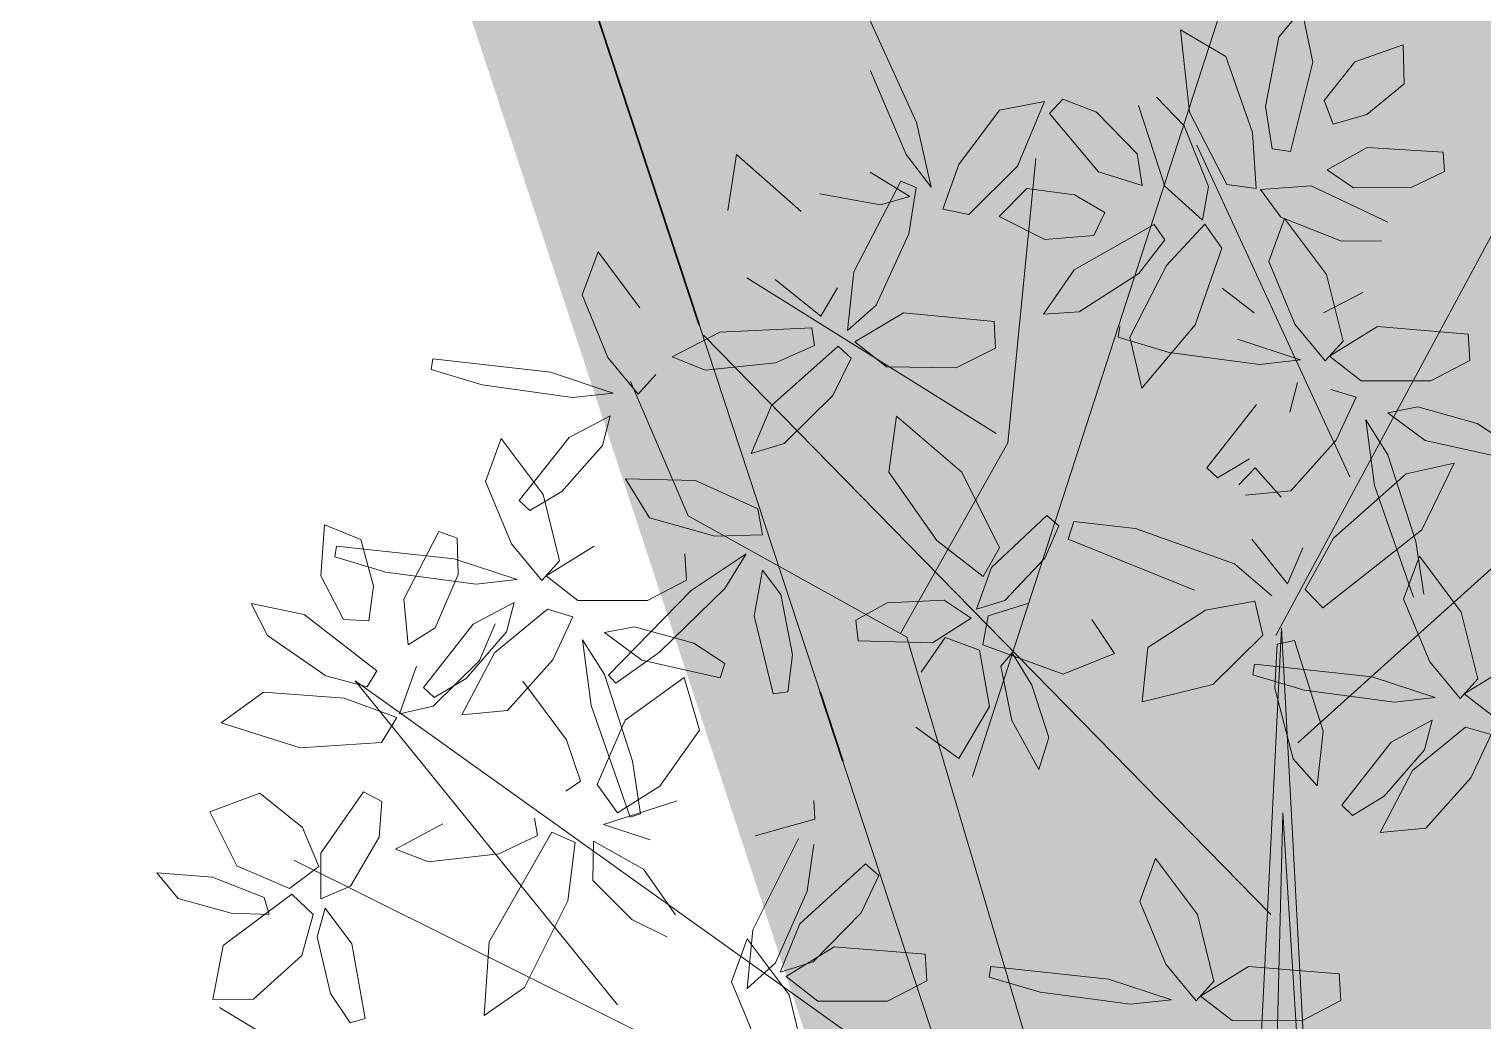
# Model space of a CAD drawing. Header units: inches. Extents: x 218980 to 233865, y 587194 to 599270.
# Drawn here: x 218990.63 to 218996.64, y 587434.01 to 587438.11 of the extents above; entities that cross this region are included whole.
import ezdxf

# ---------------------------------------------------------------- set-up
doc = ezdxf.new("R2010")
doc.units = ezdxf.units.IN
doc.header["$MEASUREMENT"] = 0
for name, pattern in [('01', [0]), ('DASHDOT2', [0.5, 0.25, -0.125, 0, -0.125]), ('State_Boundary_2', [13.5, 5, -1.6, 0.3, -1.6, 5])]:
    doc.linetypes.add(name, pattern=pattern)
doc.layers.get('0').update_dxf_attribs({"lineweight": 0})
for name, color, linetype, lineweight in [('Minor Contour', 250, 'Continuous', 0), ('Planning Boundary', 222, '01', 0), ('Proposed Services', 11, '01', 0), ('Proposed Urban Design', 250, 'Continuous', 0), ('Town Boundary', 220, 'DASHDOT2', 30)]:
    doc.layers.add(name, color=color, linetype=linetype, lineweight=lineweight)
doc.layers.add('Open Space Within Settlement Passive', color=7, linetype='01', lineweight=0, true_color=0xcbe279)

# ---------------------------------------------------------------- blocks, each defined once
blk = doc.blocks.new('tree2')
at = {"color": 60}
for p, q in [((325195.9981, 3048397.3896), (325195.7948, 3048397.8351)), ((325197.4967, 3048397.7432), (325197.5914, 3048397.8579)), ((325197.5914, 3048397.8579), (325197.6377, 3048397.6393)), ((325197.0892, 3048397.7729), (325197.2767, 3048397.6636)), ((325197.1267, 3048397.4326), (325197.0892, 3048397.7729)), ((325197.4419, 3048397.4558), (325197.4967, 3048397.7432)), ((325197.8113, 3048397.641), (325198.0106, 3048397.712)), ((325198.0106, 3048397.712), (325198.0154, 3048397.55)), ((325197.2767, 3048397.6636), (325197.3875, 3048397.3492)), ((325197.6377, 3048397.6393), (325197.5453, 3048397.2696)), ((325197.6844, 3048397.4816), (325197.8113, 3048397.641)), ((325195.8072, 3048397.6044), (325195.955, 3048397.2574)), ((325198.0154, 3048397.55), (325197.8612, 3048397.4239)), ((325196.5265, 3048397.4766), (325196.3403, 3048397.4417)), ((325196.416, 3048397.2091), (325196.5265, 3048397.4766)), ((325196.5481, 3048397.4272), (325196.6033, 3048397.487)), ((325196.6033, 3048397.487), (325196.7427, 3048397.4328)), ((325197.0256, 3048397.1268), (325196.9163, 3048397.4603)), ((325196.9902, 3048397.4943), (325197.1051, 3048397.3757)), ((325197.7212, 3048397.3837), (325197.6844, 3048397.4816)), ((325196.3403, 3048397.4417), (325196.1728, 3048397.2167)), ((325196.7499, 3048397.1863), (325196.5481, 3048397.4272)), ((325196.7427, 3048397.4328), (325196.9101, 3048397.2599)), ((325197.2819, 3048397.1338), (325197.1267, 3048397.4326)), ((325197.4689, 3048397.2807), (325197.4419, 3048397.4558)), ((325197.8612, 3048397.4239), (325197.7212, 3048397.3837)), ((325196.0577, 3048397.122), (325195.9981, 3048397.3896)), ((325197.1051, 3048397.3757), (325197.2051, 3048397.1259)), ((325197.3875, 3048397.3492), (325197.4027, 3048397.1169)), ((325197.5453, 3048397.2696), (325197.4689, 3048397.2807)), ((325197.696, 3048397.1946), (325197.8625, 3048397.2873)), ((325197.8625, 3048397.2873), (325198.1761, 3048397.2679)), ((325195.2523, 3048397.2572), (325195.2176, 3048397.026)), ((325195.5199, 3048397.0214), (325195.2523, 3048397.2572)), ((325195.955, 3048397.2574), (325196.0577, 3048397.122)), ((325196.1728, 3048397.2167), (325196.1063, 3048397.0311)), ((325196.9101, 3048397.2599), (325196.9318, 3048397.1293)), ((325198.1761, 3048397.2679), (325198.1816, 3048397.1868)), ((325195.9704, 3048397.0845), (325195.8055, 3048397.1842)), ((325196.2139, 3048397.0098), (325196.416, 3048397.2091)), ((325196.9318, 3048397.1293), (325196.7499, 3048397.1863)), ((325197.8057, 3048397.1204), (325197.696, 3048397.1946)), ((325198.1816, 3048397.1868), (325198.0463, 3048397.1229)), ((325195.7385, 3048396.772), (325195.9326, 3048397.1479)), ((325195.9326, 3048397.1479), (325195.9963, 3048397.1213)), ((325195.9963, 3048397.1213), (325195.9665, 3048396.9295)), ((325196.3399, 3048397.0015), (325196.4541, 3048397.1165)), ((325196.4541, 3048397.1165), (325196.6516, 3048397.0913)), ((325197.1801, 3048396.9857), (325197.0256, 3048397.1268)), ((325197.2051, 3048397.1259), (325197.1801, 3048396.9857)), ((325197.4027, 3048397.1169), (325197.2819, 3048397.1338)), ((325197.4209, 3048397.1131), (325197.6296, 3048397.1282)), ((325197.5054, 3048396.9985), (325197.4209, 3048397.1131)), ((325197.6296, 3048397.1282), (325197.9468, 3048396.9779)), ((325198.0463, 3048397.1229), (325197.8057, 3048397.1204)), ((325195.5981, 3048397.0951), (325195.8489, 3048397.0492)), ((325195.8489, 3048397.0492), (325195.9704, 3048397.0845)), ((325196.6516, 3048397.0913), (325196.7772, 3048397.0174)), ((325196.1063, 3048397.0311), (325196.2139, 3048397.0098)), ((325196.5285, 3048396.9058), (325196.3399, 3048397.0015)), ((325196.7772, 3048397.0174), (325196.7315, 3048396.9233)), ((325197.52, 3048396.9924), (325197.455, 3048396.8145)), ((325197.7555, 3048396.8992), (325197.5054, 3048396.9985)), ((325197.6937, 3048396.7609), (325197.52, 3048396.9924)), ((325195.9665, 3048396.9295), (325195.8305, 3048396.634)), ((325196.7315, 3048396.9233), (325196.5285, 3048396.9058)), ((325196.6492, 3048396.781), (325196.981, 3048396.9684)), ((325196.981, 3048396.9684), (325197.0255, 3048396.9052)), ((325197.0318, 3048396.799), (325197.1899, 3048396.9699)), ((325197.1899, 3048396.9699), (325197.2608, 3048396.8707)), ((325197.0255, 3048396.9052), (325196.9171, 3048396.7651)), ((325197.2608, 3048396.8707), (325197.1508, 3048396.5524)), ((325197.9206, 3048396.9009), (325197.7555, 3048396.8992)), ((325194.6803, 3048396.8552), (325194.6144, 3048396.6777)), ((325194.8528, 3048396.6228), (325194.6803, 3048396.8552)), ((325196.8799, 3048396.5023), (325197.0318, 3048396.799)), ((325197.455, 3048396.8145), (325197.5631, 3048396.5556)), ((325195.4126, 3048396.7405), (325195.6024, 3048396.5887)), ((325195.7123, 3048396.5302), (325195.7385, 3048396.772)), ((325196.5224, 3048396.597), (325196.6492, 3048396.781)), ((325196.9171, 3048396.7651), (325196.6708, 3048396.6071)), ((325197.7621, 3048396.4854), (325197.6937, 3048396.7609)), ((325194.6144, 3048396.6777), (325194.7212, 3048396.4182)), ((325195.6024, 3048396.5887), (325195.6709, 3048396.7059)), ((325197.3938, 3048396.6027), (325197.2621, 3048396.7045)), ((325197.8436, 3048396.6865), (325197.6819, 3048396.6023)), ((325195.8305, 3048396.634), (325195.7123, 3048396.5302)), ((325195.743, 3048396.4829), (325195.9437, 3048396.6027)), ((325195.9437, 3048396.6027), (325196.3188, 3048396.5666)), ((325196.3188, 3048396.5666), (325196.3242, 3048396.4569)), ((325196.6708, 3048396.6071), (325196.5224, 3048396.597)), ((325197.5631, 3048396.5556), (325197.6888, 3048396.4037)), ((325194.9872, 3048396.4205), (325195.1844, 3048396.5226)), ((325195.1844, 3048396.5226), (325195.5648, 3048396.5403)), ((325195.5648, 3048396.5403), (325195.5752, 3048396.4679)), ((325196.8385, 3048396.5459), (325196.8317, 3048396.5018)), ((325196.8317, 3048396.5018), (325197.0432, 3048396.4389)), ((325196.9297, 3048396.2911), (325196.8799, 3048396.5023)), ((325197.1508, 3048396.5524), (325196.9297, 3048396.2911)), ((325197.7057, 3048396.4233), (325197.9046, 3048396.5458)), ((325197.9046, 3048396.5458), (325198.2803, 3048396.5149)), ((325198.2803, 3048396.5149), (325198.2872, 3048396.4052)), ((325195.3974, 3048396.2195), (325195.6731, 3048396.4642)), ((325195.5752, 3048396.4679), (325195.4144, 3048396.3952)), ((325195.6731, 3048396.4642), (325195.7268, 3048396.4146)), ((325195.8732, 3048396.3794), (325195.743, 3048396.4829)), ((325196.3242, 3048396.4569), (325196.1613, 3048396.375)), ((325197.0432, 3048396.4389), (325197.4171, 3048396.3891)), ((325197.5859, 3048396.4083), (325197.3253, 3048396.4936)), ((325197.6888, 3048396.4037), (325197.7621, 3048396.4854)), ((325193.9965, 3048396.4123), (325193.9895, 3048396.3682)), ((325194.483, 3048396.3574), (325193.9965, 3048396.4123)), ((325194.7212, 3048396.4182), (325194.8461, 3048396.2657)), ((325195.1233, 3048396.3661), (325194.9872, 3048396.4205)), ((325195.4144, 3048396.3952), (325195.1233, 3048396.3661)), ((325195.7268, 3048396.4146), (325195.6516, 3048396.2608)), ((325196.1613, 3048396.375), (325195.8732, 3048396.3794)), ((325197.4171, 3048396.3891), (325197.5859, 3048396.4083)), ((325197.8373, 3048396.3215), (325197.7057, 3048396.4233)), ((325198.2872, 3048396.4052), (325198.1254, 3048396.3211)), ((325193.9895, 3048396.3682), (325194.2006, 3048396.3042)), ((325194.7432, 3048396.2708), (325194.483, 3048396.3574)), ((325194.8461, 3048396.2657), (325194.9198, 3048396.347)), ((325198.1254, 3048396.3211), (325197.8373, 3048396.3215)), ((325194.2006, 3048396.3042), (325194.5743, 3048396.2524)), ((325194.5743, 3048396.2524), (325194.7432, 3048396.2708)), ((325195.6516, 3048396.2608), (325195.4506, 3048396.0615)), ((325197.542, 3048396.1916), (325197.5736, 3048396.3141)), ((325197.8167, 3048396.2545), (325197.7115, 3048396.2855)), ((325197.7337, 3048396.0757), (325197.8167, 3048396.2545)), ((325195.3135, 3048396.0209), (325195.3974, 3048396.2195)), ((325197.4038, 3048396.2231), (325197.199, 3048395.962)), ((325198.0714, 3048396.2132), (325197.9473, 3048396.1891)), ((325198.317, 3048396.1448), (325198.0714, 3048396.2132)), ((325194.7304, 3048396.1766), (325194.5601, 3048396.0865)), ((325194.6981, 3048396.0543), (325194.7304, 3048396.1766)), ((325195.9147, 3048396.1755), (325195.8832, 3048395.9438)), ((325196.1856, 3048395.9434), (325195.9147, 3048396.1755)), ((325197.8569, 3048396.1596), (325197.8921, 3048395.8877)), ((325197.9469, 3048396.0155), (325197.8569, 3048396.1596)), ((325197.9473, 3048396.1891), (325198.1025, 3048396.0749)), ((325198.445, 3048396.0604), (325198.317, 3048396.1448)), ((325194.2793, 3048396.0833), (325194.2143, 3048395.9054)), ((325194.453, 3048395.8518), (325194.2793, 3048396.0833)), ((325194.5601, 3048396.0865), (325194.3539, 3048395.8266)), ((325197.5466, 3048395.8667), (325197.7337, 3048396.0757)), ((325198.1025, 3048396.0749), (325198.4262, 3048396.0023)), ((325194.5297, 3048395.8629), (325194.6981, 3048396.0543)), ((325195.4506, 3048396.0615), (325195.3135, 3048396.0209)), ((325198.0628, 3048395.6565), (325197.9469, 3048396.0155)), ((325197.199, 3048395.962), (325197.2434, 3048395.9201)), ((325197.2434, 3048395.9201), (325197.3746, 3048395.9993)), ((325197.3987, 3048395.9613), (325197.3312, 3048395.8911)), ((325197.5063, 3048395.8407), (325197.3987, 3048395.9613)), ((325198.0231, 3048395.9363), (325198.2219, 3048395.9813)), ((325198.2219, 3048395.9813), (325198.0886, 3048395.7056)), ((325194.2143, 3048395.9054), (325194.3224, 3048395.6465)), ((325194.7937, 3048395.9153), (325194.8934, 3048395.7543)), ((325195.083, 3048395.9089), (325194.7937, 3048395.9153)), ((325195.3418, 3048395.7924), (325195.083, 3048395.9089)), ((325195.8832, 3048395.9438), (325196.0822, 3048395.6611)), ((325196.3409, 3048395.63), (325196.1856, 3048395.9434)), ((325197.7226, 3048395.6708), (325198.0231, 3048395.9363)), ((325194.3981, 3048395.7844), (325194.5297, 3048395.8629)), ((325194.5213, 3048395.5764), (325194.453, 3048395.8518)), ((325197.358, 3048395.8488), (325197.5466, 3048395.8667)), ((325197.8921, 3048395.8877), (325198.0543, 3048395.4257)), ((325194.3539, 3048395.8266), (325194.3981, 3048395.7844)), ((325195.3608, 3048395.6843), (325195.3418, 3048395.7924)), ((325193.5328, 3048395.5142), (325193.548, 3048395.7251)), ((325193.548, 3048395.7251), (325193.6983, 3048395.6643)), ((325194.8934, 3048395.7543), (325195.1637, 3048395.6794)), ((325196.3085, 3048395.5494), (325196.5367, 3048395.7644)), ((325196.5861, 3048395.7219), (325196.5282, 3048395.5877)), ((325196.5367, 3048395.7644), (325196.5861, 3048395.7219)), ((325196.6249, 3048395.6659), (325196.6488, 3048395.7394)), ((325196.6488, 3048395.7394), (325196.9041, 3048395.7109)), ((325193.6983, 3048395.6643), (325193.7515, 3048395.4724)), ((325193.8771, 3048395.4186), (325194.0211, 3048395.6979)), ((325194.0211, 3048395.6979), (325194.0976, 3048395.6702)), ((325194.0976, 3048395.6702), (325194.1016, 3048395.5206)), ((325195.1637, 3048395.6794), (325195.3608, 3048395.6843)), ((325196.0822, 3048395.6611), (325196.274, 3048395.512)), ((325197.1483, 3048395.4554), (325196.6249, 3048395.6659)), ((325196.9041, 3048395.7109), (325197.3127, 3048395.5644)), ((325197.3842, 3048395.6663), (325197.5323, 3048395.4818)), ((325197.6049, 3048395.4584), (325197.7226, 3048395.6708)), ((325198.0886, 3048395.7056), (325197.6783, 3048395.3823)), ((325198.097, 3048395.4385), (325198.0628, 3048395.6565)), ((325193.5977, 3048395.6368), (325193.5909, 3048395.5927)), ((325194.0846, 3048395.5845), (325193.5977, 3048395.6368)), ((325194.3224, 3048395.6465), (325194.4481, 3048395.4947)), ((325194.4649, 3048395.5142), (325194.6639, 3048395.6367)), ((325195.0395, 3048395.6058), (325195.0464, 3048395.4962)), ((325195.2936, 3048395.6063), (325195.0655, 3048395.454)), ((325195.2044, 3048395.4616), (325195.2936, 3048395.6063)), ((325196.274, 3048395.512), (325196.3409, 3048395.63)), ((325197.5323, 3048395.4818), (325197.5952, 3048395.6311)), ((325198.0778, 3048395.5958), (325198.0128, 3048395.4179)), ((325198.2515, 3048395.3643), (325198.0778, 3048395.5958)), ((325193.5909, 3048395.5927), (325193.8025, 3048395.5298)), ((325194.3452, 3048395.4992), (325194.0846, 3048395.5845)), ((325194.4481, 3048395.4947), (325194.5213, 3048395.5764)), ((325195.3601, 3048395.5383), (325195.3267, 3048395.3486)), ((325195.4368, 3048395.4378), (325195.3601, 3048395.5383)), ((325196.2452, 3048395.3762), (325196.3085, 3048395.5494)), ((325196.5282, 3048395.5877), (325196.3628, 3048395.4128)), ((325197.3127, 3048395.5644), (325197.4682, 3048395.4325)), ((325193.6275, 3048395.3338), (325193.5328, 3048395.5142)), ((325193.8025, 3048395.5298), (325194.1763, 3048395.48)), ((325194.1016, 3048395.5206), (325194.007, 3048395.2994)), ((325194.1763, 3048395.48), (325194.3452, 3048395.4992)), ((325194.5966, 3048395.4124), (325194.4649, 3048395.5142)), ((325195.0464, 3048395.4962), (325194.8847, 3048395.412)), ((325193.7515, 3048395.4724), (325193.732, 3048395.328)), ((325193.895, 3048395.2288), (325193.8771, 3048395.4186)), ((325194.8847, 3048395.412), (325194.5966, 3048395.4124)), ((325195.0655, 3048395.454), (325194.7235, 3048395.1036)), ((325194.9342, 3048395.1985), (325195.2044, 3048395.4616)), ((325195.4846, 3048395.1874), (325195.4368, 3048395.4378)), ((325195.8764, 3048395.403), (325196.1124, 3048395.414)), ((325196.1124, 3048395.414), (325196.2234, 3048395.34)), ((325196.3628, 3048395.4128), (325196.2452, 3048395.3762)), ((325197.6783, 3048395.3823), (325197.6049, 3048395.4584)), ((325198.0128, 3048395.4179), (325198.121, 3048395.1591)), ((325193.2457, 3048395.4002), (325193.4644, 3048395.3546)), ((325193.3125, 3048395.2673), (325193.2457, 3048395.4002)), ((325193.4644, 3048395.3546), (325193.7656, 3048395.1212)), ((325194.3329, 3048395.405), (325194.163, 3048395.314)), ((325194.4707, 3048395.3764), (325194.2515, 3048395.1961)), ((325194.3013, 3048395.2825), (325194.3329, 3048395.405)), ((325194.576, 3048395.3454), (325194.4707, 3048395.3764)), ((325195.7467, 3048395.3313), (325195.8764, 3048395.403)), ((325196.2938, 3048395.3488), (325196.4617, 3048395.4021)), ((325196.9541, 3048395.2188), (325197.1933, 3048395.373)), ((325197.1933, 3048395.373), (325197.3971, 3048395.4101)), ((325197.3971, 3048395.4101), (325197.4309, 3048395.2693)), ((325198.3199, 3048395.0889), (325198.2515, 3048395.3643)), ((325193.732, 3048395.328), (325193.6275, 3048395.3338)), ((325194.007, 3048395.2994), (325193.895, 3048395.2288)), ((325194.163, 3048395.314), (325193.9582, 3048395.0529)), ((325194.2542, 3048395.3162), (325194.1893, 3048395.1644)), ((325194.493, 3048395.1666), (325194.576, 3048395.3454)), ((325194.8307, 3048395.3041), (325194.7065, 3048395.28)), ((325195.0763, 3048395.2357), (325194.8307, 3048395.3041)), ((325195.3267, 3048395.3486), (325195.4053, 3048395.0262)), ((325195.7559, 3048395.2464), (325195.7467, 3048395.3313)), ((325196.2234, 3048395.34), (325196.0644, 3048395.2369)), ((325196.2722, 3048395.2286), (325196.2938, 3048395.3488)), ((325196.7226, 3048395.3343), (325196.816, 3048395.1935)), ((325193.5535, 3048395.1014), (325193.3125, 3048395.2673)), ((325194.1339, 3048395.0902), (325194.3013, 3048395.2825)), ((325194.6161, 3048395.2505), (325194.6513, 3048394.9786)), ((325194.7062, 3048395.1064), (325194.6161, 3048395.2505)), ((325194.7065, 3048395.28), (325194.8617, 3048395.1658)), ((325195.2042, 3048395.1513), (325195.0763, 3048395.2357)), ((325196.0644, 3048395.2369), (325195.7559, 3048395.2464)), ((325196.0168, 3048395.1157), (325196.116, 3048395.2598)), ((325196.116, 3048395.2598), (325196.2578, 3048395.2075)), ((325197.4309, 3048395.2693), (325197.2238, 3048395.0652)), ((325197.5616, 3048395.2469), (325197.4901, 3048395.2313)), ((325197.6806, 3048394.8726), (325197.5616, 3048395.2469)), ((325194.2515, 3048395.1961), (325194.1173, 3048394.9397)), ((325194.754, 3048395.071), (325194.9342, 3048395.1985)), ((325195.4657, 3048395.0353), (325195.4846, 3048395.1874)), ((325196.2578, 3048395.2075), (325196.2989, 3048394.9747)), ((325196.6046, 3048395.1074), (325196.2722, 3048395.2286)), ((325196.3933, 3048395.1962), (325196.3468, 3048395.1408)), ((325196.4745, 3048395.0617), (325196.3933, 3048395.1962)), ((325196.816, 3048395.1935), (325196.6046, 3048395.1074)), ((325196.9315, 3048394.9934), (325196.9541, 3048395.2188)), ((325197.4901, 3048395.2313), (325197.4794, 3048395.05)), ((325193.7656, 3048395.1212), (325193.7247, 3048395.0557)), ((325193.8588, 3048394.9443), (325193.929, 3048395.1414)), ((325194.1893, 3048395.1644), (325193.9977, 3048394.9755)), ((325194.3058, 3048394.9576), (325194.493, 3048395.1666)), ((325194.8617, 3048395.1658), (325195.1855, 3048395.0932)), ((325195.1855, 3048395.0932), (325195.2042, 3048395.1513)), ((325196.3468, 3048395.1408), (325196.3919, 3048394.9161)), ((325197.3963, 3048395.1493), (325197.3895, 3048395.1052)), ((325197.8831, 3048395.097), (325197.3963, 3048395.1493)), ((325198.121, 3048395.1591), (325198.2467, 3048395.0072)), ((325198.2635, 3048395.0267), (325198.4625, 3048395.1492)), ((325193.7247, 3048395.0557), (325193.5535, 3048395.1014)), ((325193.9582, 3048395.0529), (325194.0026, 3048395.011)), ((325194.0026, 3048395.011), (325194.1339, 3048395.0902)), ((325194.5495, 3048394.8367), (325194.3696, 3048395.079)), ((325194.822, 3048394.7474), (325194.7062, 3048395.1064)), ((325194.7235, 3048395.1036), (325194.754, 3048395.071)), ((325194.7923, 3048394.9181), (325195.0367, 3048395.0939)), ((325195.0367, 3048395.0939), (325195.0999, 3048394.8764)), ((325196.5449, 3048394.8452), (325196.4745, 3048395.0617)), ((325197.2238, 3048395.0652), (325196.9315, 3048394.9934)), ((325197.3895, 3048395.1052), (325197.601, 3048395.0423)), ((325198.1438, 3048395.0118), (325197.8831, 3048395.097)), ((325198.2467, 3048395.0072), (325198.3199, 3048395.0889)), ((325193.1213, 3048394.9063), (325193.2968, 3048395.0339)), ((325193.2968, 3048395.0339), (325193.6292, 3048395.0087)), ((325193.6292, 3048395.0087), (325193.848, 3048394.9291)), ((325195.4053, 3048395.0262), (325195.4657, 3048395.0353)), ((325197.4794, 3048395.05), (325197.5559, 3048394.758)), ((325197.601, 3048395.0423), (325197.9749, 3048394.9925)), ((325197.9749, 3048394.9925), (325198.1438, 3048395.0118)), ((325198.3951, 3048394.9249), (325198.2635, 3048395.0267)), ((325193.9977, 3048394.9755), (325193.8588, 3048394.9443)), ((325194.1173, 3048394.9397), (325194.3058, 3048394.9576)), ((325194.6513, 3048394.9786), (325194.8135, 3048394.5166)), ((325196.2989, 3048394.9747), (325196.1724, 3048394.7583)), ((325193.4479, 3048394.8036), (325193.1213, 3048394.9063)), ((325193.848, 3048394.9291), (325193.7839, 3048394.8253)), ((325194.6765, 3048394.6514), (325194.7923, 3048394.9181)), ((325195.0999, 3048394.8764), (325194.9356, 3048394.644)), ((325196.1724, 3048394.7583), (325195.9947, 3048394.8891)), ((325196.3919, 3048394.9161), (325196.5042, 3048394.7132)), ((325197.6554, 3048394.6456), (325197.6806, 3048394.8726)), ((325198.1315, 3048394.9175), (325197.9616, 3048394.8265)), ((325198.2693, 3048394.8889), (325198.05, 3048394.7087)), ((325198.0998, 3048394.795), (325198.1315, 3048394.9175)), ((325198.3746, 3048394.8579), (325198.2693, 3048394.8889)), ((325193.7839, 3048394.8253), (325193.4479, 3048394.8036)), ((325194.6073, 3048394.6646), (325194.5495, 3048394.8367)), ((325196.5042, 3048394.7132), (325196.5449, 3048394.8452)), ((325198.2915, 3048394.6791), (325198.3746, 3048394.8579)), ((325197.5559, 3048394.758), (325197.6554, 3048394.6456)), ((325197.9324, 3048394.6027), (325198.0998, 3048394.795)), ((325194.8563, 3048394.5294), (325194.822, 3048394.7474)), ((325194.5469, 3048394.6234), (325194.6073, 3048394.6646)), ((325194.7604, 3048394.5335), (325194.6765, 3048394.6514)), ((325194.9356, 3048394.644), (325194.7604, 3048394.5335)), ((325198.1044, 3048394.4701), (325198.2915, 3048394.6791)), ((325193.0737, 3048394.5385), (325193.2803, 3048394.6158)), ((325193.2803, 3048394.6158), (325193.4579, 3048394.4734)), ((325193.5335, 3048394.3673), (325193.71, 3048394.6205)), ((325193.71, 3048394.6205), (325193.7862, 3048394.5817)), ((325193.7862, 3048394.5817), (325193.7753, 3048394.4339)), ((325194.7028, 3048394.4861), (325195.0081, 3048394.5844)), ((325195.5722, 3048394.5845), (325195.5775, 3048394.5074)), ((325193.1857, 3048394.3143), (325193.0737, 3048394.5385)), ((325194.4178, 3048394.5119), (325194.4292, 3048394.4397)), ((325194.8135, 3048394.5166), (325194.8563, 3048394.5294)), ((325193.4579, 3048394.4734), (325193.5244, 3048394.3116)), ((325193.8419, 3048394.3842), (325194.0377, 3048394.489)), ((325194.2293, 3048394.0011), (325194.4891, 3048394.4542)), ((325194.4891, 3048394.4542), (325194.5857, 3048394.4111)), ((325194.8963, 3048394.4219), (325194.7028, 3048394.4861)), ((325195.5775, 3048394.5074), (325195.3301, 3048394.4385)), ((325193.7753, 3048394.4339), (325193.6555, 3048394.2303)), ((325194.4292, 3048394.4397), (325194.2694, 3048394.3648)), ((325194.5857, 3048394.4111), (325194.5558, 3048394.17)), ((325194.6618, 3048394.4164), (325194.6591, 3048394.2545)), ((325194.868, 3048394.3006), (325194.6618, 3048394.4164)), ((325195.3199, 3048394.0501), (325195.5088, 3048394.4286)), ((325195.5729, 3048394.4029), (325195.5457, 3048394.2107)), ((325193.5328, 3048394.1778), (325193.5335, 3048394.3673)), ((325193.9788, 3048394.3316), (325193.8419, 3048394.3842)), ((325194.2694, 3048394.3648), (325193.9788, 3048394.3316)), ((325196.9862, 3048394.3452), (325196.9212, 3048394.1673)), ((325197.1599, 3048394.1137), (325196.9862, 3048394.3452)), ((325192.8545, 3048394.2853), (325192.9428, 3048394.1791)), ((325193.0858, 3048394.2684), (325192.8545, 3048394.2853)), ((325193.4031, 3048394.2215), (325193.1857, 3048394.3143)), ((325193.5244, 3048394.3116), (325193.4031, 3048394.2215)), ((325195.0011, 3048394.1118), (325194.868, 3048394.3006)), ((325195.5148, 3048394.075), (325195.787, 3048394.3236)), ((325195.8414, 3048394.2747), (325195.7684, 3048394.1199)), ((325195.787, 3048394.3236), (325195.8414, 3048394.2747)), ((325193.2986, 3048394.1833), (325193.0858, 3048394.2684)), ((325193.6555, 3048394.2303), (325193.5328, 3048394.1778)), ((325194.6591, 3048394.2545), (325194.8199, 3048394.0932)), ((325195.5457, 3048394.2107), (325195.4138, 3048393.9134)), ((325192.9428, 3048394.1791), (325193.1625, 3048394.1197)), ((325193.1297, 3048393.9857), (325193.4129, 3048394.1978)), ((325193.3196, 3048394.1141), (325193.2986, 3048394.1833)), ((325193.4129, 3048394.1978), (325193.5017, 3048394.114)), ((325194.5558, 3048394.17), (325194.3762, 3048393.8115)), ((325196.9212, 3048394.1673), (325197.0293, 3048393.9084)), ((325193.1625, 3048394.1197), (325193.3196, 3048394.1141)), ((325193.5017, 3048394.114), (325193.4546, 3048393.9443)), ((325193.5176, 3048394.0213), (325193.5512, 3048394.1398)), ((325193.5512, 3048394.1398), (325193.6616, 3048393.9921)), ((325194.8199, 3048394.0932), (325194.9647, 3048394.0215)), ((325195.7684, 3048394.1199), (325195.5702, 3048393.9178)), ((325195.2971, 3048393.8079), (325195.3199, 3048394.0501)), ((325195.4336, 3048393.8753), (325195.5148, 3048394.075)), ((325193.0862, 3048393.7617), (325193.1297, 3048393.9857)), ((325193.5737, 3048393.7872), (325193.5176, 3048394.0213)), ((325193.6616, 3048393.9921), (325193.717, 3048393.6834)), ((325194.2086, 3048393.6956), (325194.2293, 3048394.0011)), ((325195.2966, 3048394.0127), (325195.2317, 3048393.8348)), ((325195.4704, 3048393.7813), (325195.2966, 3048394.0127)), ((325195.4583, 3048393.8574), (325195.6573, 3048393.9799)), ((325195.6573, 3048393.9799), (325196.0329, 3048393.949)), ((325193.4546, 3048393.9443), (325193.2553, 3048393.7629)), ((325195.4138, 3048393.9134), (325195.2971, 3048393.8079)), ((325195.5702, 3048393.9178), (325195.4336, 3048393.8753)), ((325196.0329, 3048393.949), (325196.0398, 3048393.8394)), ((325195.59, 3048393.7556), (325195.4583, 3048393.8574)), ((325196.3047, 3048393.8987), (325196.2979, 3048393.8546)), ((325196.2979, 3048393.8546), (325196.5094, 3048393.7917)), ((325196.7915, 3048393.8464), (325196.3047, 3048393.8987)), ((325194.3762, 3048393.8115), (325194.2086, 3048393.6956)), ((325195.2317, 3048393.8348), (325195.3398, 3048393.576)), ((325196.0398, 3048393.8394), (325195.8781, 3048393.7552)), ((325196.5094, 3048393.7917), (325196.8833, 3048393.7419)), ((325193.2553, 3048393.7629), (325193.0862, 3048393.7617)), ((325193.6544, 3048393.6654), (325193.5737, 3048393.7872)), ((325195.5387, 3048393.5058), (325195.4704, 3048393.7813)), ((325195.8781, 3048393.7552), (325195.59, 3048393.7556)), ((325193.717, 3048393.6834), (325193.6544, 3048393.6654))]:
    blk.add_line(p, q, dxfattribs=at)
at = {"color": 44}
for p, q in [((325197.7896, 3048395.9247), (325197.157, 3048397.2958)), ((325196.3759, 3048396.0655), (325196.4914, 3048397.2412)), ((325197.4844, 3048395.2679), (325198.5214, 3048397.1925)), ((325196.3265, 3048396.1031), (325195.2963, 3048396.7475)), ((325197.5754, 3048394.8242), (325199.687, 3048396.7258)), ((325197.4634, 3048394.1139), (325195.1158, 3048396.5105)), ((325195.0532, 3048395.7627), (325194.8141, 3048396.3192)), ((325195.9332, 3048395.2795), (325196.3759, 3048396.0655)), ((325195.9579, 3048395.2607), (325195.0532, 3048395.7627)), ((325197.393, 3048392.9975), (325197.5069, 3048395.2976)), ((325197.5069, 3048395.2976), (325197.6286, 3048393.0376)), ((325196.5911, 3048393.1216), (325195.9579, 3048395.2607)), ((325193.6755, 3048395.0805), (325196.3806, 3048393.1483)), ((325194.7601, 3048393.7395), (325193.6755, 3048395.0805)), ((325197.5124, 3048394.5345), (325197.4738, 3048392.934)), ((325197.6089, 3048392.9998), (325197.5124, 3048394.5345)), ((325195.5435, 3048393.2831), (325193.4217, 3048394.3377)), ((325194.6093, 3048392.8247), (325193.1144, 3048393.7294))]:
    blk.add_line(p, q, dxfattribs=at)
at = {"color": 62}
for p, q in [((325197.9616, 3048394.8265), (325197.7568, 3048394.5655)), ((325198.05, 3048394.7087), (325197.9158, 3048394.4523)), ((325197.8012, 3048394.5235), (325197.9324, 3048394.6027)), ((325197.7568, 3048394.5655), (325197.8012, 3048394.5235)), ((325197.9158, 3048394.4523), (325198.1044, 3048394.4701)), ((325197.2283, 3048393.8383), (325197.1599, 3048394.1137)), ((325197.0293, 3048393.9084), (325197.155, 3048393.7566)), ((325197.1719, 3048393.7761), (325197.3708, 3048393.8986)), ((325197.3708, 3048393.8986), (325197.7465, 3048393.8677)), ((325197.7465, 3048393.8677), (325197.7534, 3048393.7581)), ((325197.0521, 3048393.7611), (325196.7915, 3048393.8464)), ((325197.155, 3048393.7566), (325197.2283, 3048393.8383)), ((325196.8833, 3048393.7419), (325197.0521, 3048393.7611)), ((325197.3035, 3048393.6743), (325197.1719, 3048393.7761)), ((325197.7534, 3048393.7581), (325197.5916, 3048393.6739)), ((325197.5916, 3048393.6739), (325197.3035, 3048393.6743))]:
    blk.add_line(p, q, dxfattribs=at)

msp = doc.modelspace()

# ---------------------------------------------------------------- hatches: boundary and pattern name
at = {"layer": 'Open Space Within Settlement Passive'}
h = msp.add_hatch(color=256, dxfattribs=at)
h.dxf.hatch_style = 1
h.paths.add_polyline_path([(219005.3653, 587428.4654), (219007.5115, 587431.4439), (218991.2851, 587443.136), (218991.8411, 587441.6318), (219001.3725, 587412.6667), (219011.6497, 587392.0097), (219013.4069, 587378.786), (219026.7877, 587368.1024), (219038.8372, 587384.8248), (219019.2834, 587398.7413), (219028.6372, 587411.7226), (219022.3891, 587416.1694)])

# ---------------------------------------------------------------- linework, layer by layer
at = {"layer": 'Minor Contour'}
msp.add_lwpolyline([(218994.532, 587435.021), (218996.8367, 587442.1324), (218995.2734, 587452.9889), (218997.161, 587460.453), (219000.209, 587465.385), (219001.5111, 587466.826), (219003.1976, 587468.4347), (219009.017, 587474.862), (219012.161, 587477.981), (219014.4363, 587480.2624), (219016.4611, 587482.5938), (219018.6847, 587485.6749), (219023.0455, 587490.7706), (219026.702, 587493.619), (219029.964, 587495.783), (219034.1066, 587497.5646), (219038.7981, 587498.1052), (219045.48, 587496.323), (219062.045, 587494.405), (219064.7531, 587494.44), (219070.5266, 587495.8502), (219077.229, 587497.197), (219080.688, 587500.685), (219088.24, 587506.383)], dxfattribs=at)
at = {"layer": 'Planning Boundary', "lineweight": 5, "const_width": 1}
msp.add_lwpolyline([(219180.0987, 587615.2057), (219179.4799, 587586.322), (219133.3656, 587559.1699), (219091.3967, 587544.2837), (219048.906, 587533.2001), (219016.8529, 587502.1863), (219012.0062, 587498.1507), (218982.9416, 587477.1496), (218980.2173, 587473.0758), (218991.8411, 587441.6318), (219001.3725, 587412.6667), (219011.6497, 587392.0097), (219013.4069, 587378.786), (219038.0859, 587359.0816), (219059.3453, 587348.4671), (219066.3297, 587345.8902), (219084.9861, 587342.0991), (219126.3282, 587356.3554), (219182.0733, 587360.4554), (219185.9477, 587349.3214), (219219.5001, 587319.3424), (219222.2836, 587310.4277)], dxfattribs=at)
at = {"layer": 'Proposed Services'}
msp.add_lwpolyline([(219005.3653, 587428.4654), (219007.5115, 587431.4439), (218991.2851, 587443.136), (218991.8411, 587441.6318), (219001.3725, 587412.6667), (219011.6497, 587392.0097), (219013.4069, 587378.786), (219026.7877, 587368.1024), (219038.8372, 587384.8248), (219019.2834, 587398.7413), (219028.6372, 587411.7226), (219022.3891, 587416.1694)], close=True, dxfattribs=at)
at = {"layer": 'Town Boundary', "linetype": 'State_Boundary_2'}
msp.add_lwpolyline([(219222.2836, 587310.4277), (219219.5001, 587319.3424), (219185.9477, 587349.3214), (219182.0733, 587360.4554), (219126.3282, 587356.3554), (219084.9861, 587342.0991), (219066.3297, 587345.8902), (219059.3453, 587348.4671), (219038.0859, 587359.0816), (219013.4069, 587378.786), (219011.6497, 587392.0097), (219001.3725, 587412.6667), (218991.8411, 587441.6318), (218980.2173, 587473.0758), (218982.9416, 587477.1496), (219012.0062, 587498.1507), (219016.8529, 587502.1863), (219048.906, 587533.2001), (219091.3967, 587544.2837), (219133.3656, 587559.1699), (219179.4799, 587586.322), (219180.0987, 587615.2057)], dxfattribs=at)

# ---------------------------------------------------------------- block references
at = {"layer": 'Proposed Urban Design'}
msp.add_blockref('tree2', (-106201.697, -2460959.6639), dxfattribs=at)

doc.saveas('drawing.dxf')
